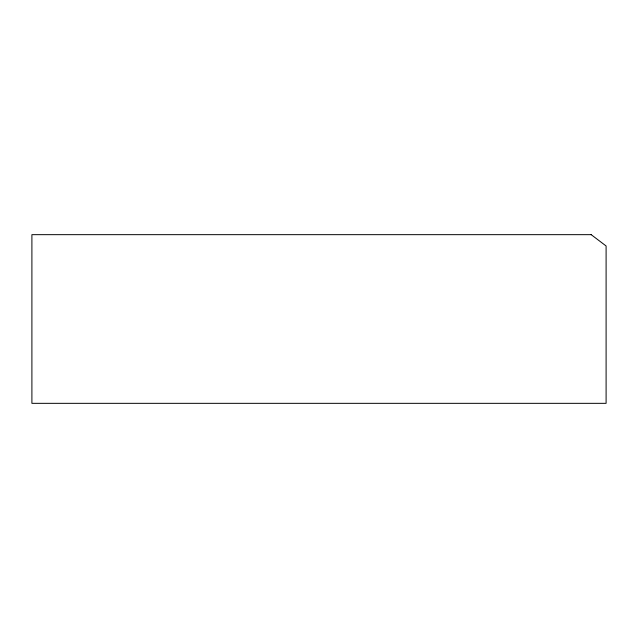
<?xml version="1.0" encoding="UTF-8"?>
<svg xmlns="http://www.w3.org/2000/svg" width="638" height="638" viewBox="0 0 638 638"><rect width="100%" height="100%" fill="white"/><g stroke="black" fill="none" stroke-linecap="round" stroke-linejoin="round"><path stroke-width="0.96" d="M591.171 234.664L31.9 234.664L31.9 403.336L606.1 403.336L606.1 245.981L591.171 234.664"/></g></svg>
